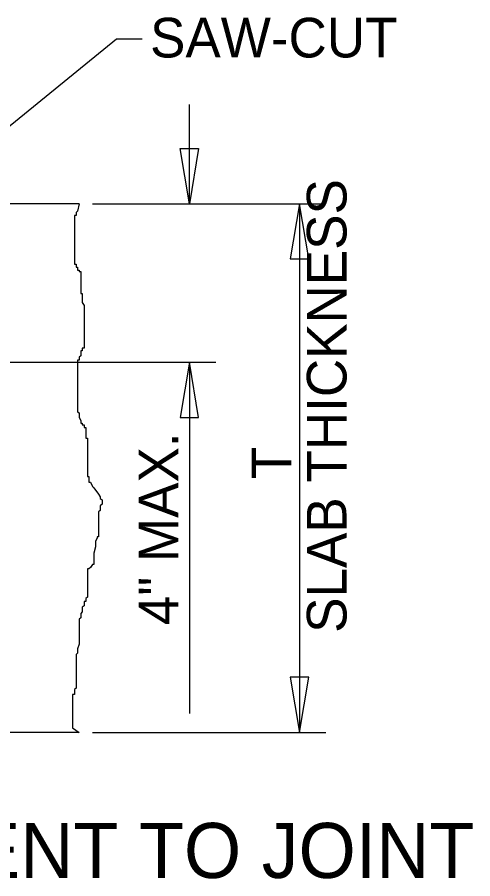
# Model space of a CAD drawing. Extents: x 1.5 to 16.1, y 0.6 to 10.2.
# Drawn here: x 4.771 to 5.805, y 1.941 to 3.896 of the extents above; entities that cross this region are included whole.
import ezdxf

# ---------------------------------------------------------------- set-up
doc = ezdxf.new("R2010")
doc.units = 0
for name, color, linetype in [('SD_P_Dimension Lines', 7, 'Continuous'), ('SD_P_Dimension Text', 7, 'Continuous'), ('SD_P_Prop Object Lines', 7, 'Continuous'), ('SD_P_Subtitles', 7, 'Continuous')]:
    doc.layers.add(name, color=color, linetype=linetype)

msp = doc.modelspace()

# ---------------------------------------------------------------- linework, layer by layer
at = {"layer": 'SD_P_Dimension Lines'}
for p, q in [((4.536, 3.473), (4.997, 3.847)), ((4.997, 3.847), (5.055, 3.847)), ((5.162, 3.473), (5.162, 3.698)), ((5.162, 3.473), (5.141, 3.598)), ((5.141, 3.598), (5.183, 3.598)), ((5.183, 3.598), (5.162, 3.473)), ((4.942, 3.473), (5.472, 3.473)), ((5.412, 3.473), (5.391, 3.348)), ((5.412, 3.473), (5.412, 2.273)), ((5.433, 3.348), (5.412, 3.473)), ((5.391, 3.348), (5.433, 3.348)), ((3.479, 3.113), (5.222, 3.113)), ((5.162, 3.113), (5.141, 2.988)), ((5.162, 3.113), (5.162, 2.316)), ((5.183, 2.988), (5.162, 3.113)), ((5.141, 2.988), (5.183, 2.988)), ((5.391, 2.398), (5.412, 2.273)), ((5.433, 2.398), (5.391, 2.398)), ((5.412, 2.273), (5.433, 2.398)), ((4.942, 2.273), (5.472, 2.273))]:
    msp.add_line(p, q, dxfattribs=at)
at = {"layer": 'SD_P_Prop Object Lines'}
for p, q in [((4.912, 3.473), (3.389, 3.473)), ((4.912, 2.273), (3.389, 2.273))]:
    msp.add_line(p, q, dxfattribs=at)
for points in [[(4.912, 3.473), (4.908, 3.456), (4.905, 3.453), (4.905, 3.449), (4.905, 3.446), (4.901, 3.446), (4.901, 3.443), (4.901, 3.439), (4.901, 3.436), (4.901, 3.433), (4.901, 3.429), (4.901, 3.426), (4.901, 3.423), (4.901, 3.419), (4.901, 3.413), (4.901, 3.409), (4.901, 3.406), (4.901, 3.403), (4.901, 3.399), (4.901, 3.396), (4.901, 3.393), (4.901, 3.389), (4.901, 3.386), (4.901, 3.383), (4.901, 3.379), (4.901, 3.376), (4.901, 3.373), (4.901, 3.369), (4.901, 3.366), (4.901, 3.363), (4.901, 3.359), (4.901, 3.356), (4.901, 3.352), (4.901, 3.349), (4.901, 3.346), (4.901, 3.342), (4.901, 3.339), (4.901, 3.336), (4.905, 3.336), (4.905, 3.332), (4.905, 3.329), (4.908, 3.329), (4.908, 3.326), (4.908, 3.322), (4.912, 3.322), (4.912, 3.319), (4.916, 3.319), (4.916, 3.316), (4.916, 3.312), (4.916, 3.309), (4.916, 3.306), (4.916, 3.302), (4.916, 3.299), (4.916, 3.296), (4.916, 3.292), (4.916, 3.289), (4.916, 3.286), (4.916, 3.282), (4.916, 3.279), (4.916, 3.276), (4.916, 3.272), (4.916, 3.269), (4.919, 3.269), (4.919, 3.266), (4.919, 3.262), (4.919, 3.259), (4.919, 3.256), (4.919, 3.252), (4.919, 3.249), (4.923, 3.242), (4.923, 3.239), (4.923, 3.235), (4.923, 3.232), (4.923, 3.229), (4.923, 3.225), (4.923, 3.222), (4.923, 3.219), (4.923, 3.215), (4.923, 3.212), (4.923, 3.209), (4.923, 3.205), (4.923, 3.202), (4.923, 3.199), (4.923, 3.195), (4.923, 3.192), (4.923, 3.189), (4.923, 3.185), (4.923, 3.179), (4.923, 3.175), (4.923, 3.169), (4.923, 3.165), (4.923, 3.162), (4.923, 3.159), (4.923, 3.155), (4.923, 3.152), (4.923, 3.149), (4.923, 3.145), (4.919, 3.145), (4.919, 3.142), (4.919, 3.139), (4.916, 3.139)], [(4.916, 3.139), (4.916, 3.135), (4.916, 3.132), (4.916, 3.128), (4.912, 3.125), (4.912, 3.122), (4.912, 3.118), (4.908, 3.118), (4.908, 3.115), (4.908, 3.112), (4.908, 3.108), (4.908, 3.105), (4.908, 3.102), (4.908, 3.098), (4.908, 3.095), (4.908, 3.092), (4.908, 3.088), (4.908, 3.085), (4.908, 3.082), (4.908, 3.078), (4.908, 3.075), (4.908, 3.072), (4.908, 3.068), (4.908, 3.065), (4.908, 3.062), (4.908, 3.058), (4.908, 3.055), (4.908, 3.052), (4.908, 3.048), (4.908, 3.045), (4.908, 3.042), (4.908, 3.038), (4.908, 3.035), (4.908, 3.032), (4.908, 3.028), (4.908, 3.025), (4.908, 3.021), (4.908, 3.018), (4.908, 3.015), (4.908, 3.011), (4.908, 3.008), (4.908, 3.005), (4.908, 3.001), (4.912, 2.998), (4.912, 2.988), (4.916, 2.981), (4.916, 2.978), (4.916, 2.975), (4.919, 2.975), (4.919, 2.971), (4.923, 2.971), (4.923, 2.968), (4.923, 2.965), (4.927, 2.965), (4.927, 2.961), (4.927, 2.958), (4.927, 2.955), (4.927, 2.951), (4.927, 2.948), (4.927, 2.945), (4.927, 2.941), (4.931, 2.941), (4.931, 2.935), (4.931, 2.931), (4.931, 2.928), (4.931, 2.925), (4.931, 2.921), (4.931, 2.918), (4.931, 2.914), (4.931, 2.911), (4.931, 2.908), (4.931, 2.904), (4.931, 2.901), (4.931, 2.894), (4.931, 2.891), (4.931, 2.888), (4.931, 2.884), (4.931, 2.881), (4.931, 2.878), (4.931, 2.874), (4.931, 2.868), (4.931, 2.864), (4.931, 2.861), (4.931, 2.858), (4.931, 2.854), (4.934, 2.854), (4.934, 2.851), (4.934, 2.848), (4.934, 2.844), (4.934, 2.841), (4.938, 2.841), (4.942, 2.831), (4.945, 2.828), (4.956, 2.814), (4.96, 2.808), (4.96, 2.804), (4.964, 2.801), (4.964, 2.797), (4.964, 2.794), (4.964, 2.791), (4.96, 2.787)], [(4.96, 2.787), (4.96, 2.784), (4.96, 2.781), (4.96, 2.777), (4.956, 2.774), (4.956, 2.767), (4.956, 2.761), (4.956, 2.757), (4.956, 2.754), (4.956, 2.751), (4.956, 2.747), (4.956, 2.744), (4.956, 2.741), (4.956, 2.737), (4.956, 2.734), (4.956, 2.731), (4.956, 2.727), (4.956, 2.724), (4.956, 2.721), (4.956, 2.717), (4.953, 2.717), (4.953, 2.714), (4.949, 2.707), (4.949, 2.704), (4.949, 2.694), (4.945, 2.68), (4.945, 2.674), (4.945, 2.664), (4.945, 2.66), (4.945, 2.657), (4.945, 2.654), (4.942, 2.654), (4.938, 2.647), (4.934, 2.644), (4.931, 2.644), (4.931, 2.64), (4.931, 2.634), (4.931, 2.624), (4.931, 2.614), (4.931, 2.604), (4.931, 2.597), (4.931, 2.59), (4.931, 2.587), (4.931, 2.584), (4.931, 2.58), (4.927, 2.577), (4.927, 2.573), (4.927, 2.57), (4.923, 2.57), (4.923, 2.567), (4.923, 2.56), (4.919, 2.557), (4.919, 2.553), (4.919, 2.55), (4.919, 2.547), (4.916, 2.543), (4.916, 2.537), (4.916, 2.533), (4.912, 2.53), (4.912, 2.523), (4.912, 2.52), (4.912, 2.513), (4.912, 2.5), (4.912, 2.487), (4.912, 2.473), (4.908, 2.463), (4.908, 2.453), (4.905, 2.45), (4.905, 2.446), (4.905, 2.443), (4.905, 2.44), (4.905, 2.436), (4.905, 2.433), (4.905, 2.43), (4.905, 2.426), (4.905, 2.423), (4.905, 2.42), (4.905, 2.416), (4.905, 2.413), (4.905, 2.406), (4.905, 2.403), (4.905, 2.4), (4.905, 2.396), (4.905, 2.39), (4.905, 2.386), (4.905, 2.38), (4.905, 2.373), (4.901, 2.37), (4.901, 2.366), (4.901, 2.359), (4.897, 2.359), (4.897, 2.356), (4.897, 2.353), (4.897, 2.349), (4.897, 2.346), (4.897, 2.343), (4.897, 2.339), (4.897, 2.333), (4.897, 2.329), (4.897, 2.323), (4.897, 2.316)], [(4.897, 2.316), (4.897, 2.309), (4.897, 2.303), (4.897, 2.293), (4.897, 2.289), (4.897, 2.283), (4.912, 2.273)]]:
    msp.add_lwpolyline(points, dxfattribs=at)

# ---------------------------------------------------------------- texts
at = {"layer": 'SD_P_Dimension Text'}
msp.add_text('SAW-CUT', height=0.09, dxfattribs=at).set_placement((5.0728, 3.805))
for s, p in [('SLAB THICKNESS', (5.5187, 2.4989)), ('4" MAX.', (5.137, 2.5165)), ('T', (5.3933, 2.8481))]:
    msp.add_text(s, height=0.09, rotation=90, dxfattribs=at).set_placement(p)
at = {"layer": 'SD_P_Subtitles'}
msp.add_text('SECTION WITH SPALL ADJACENT TO JOINT', height=0.125, dxfattribs=at).set_placement((2.2892, 1.9425))

doc.saveas('drawing.dxf')
